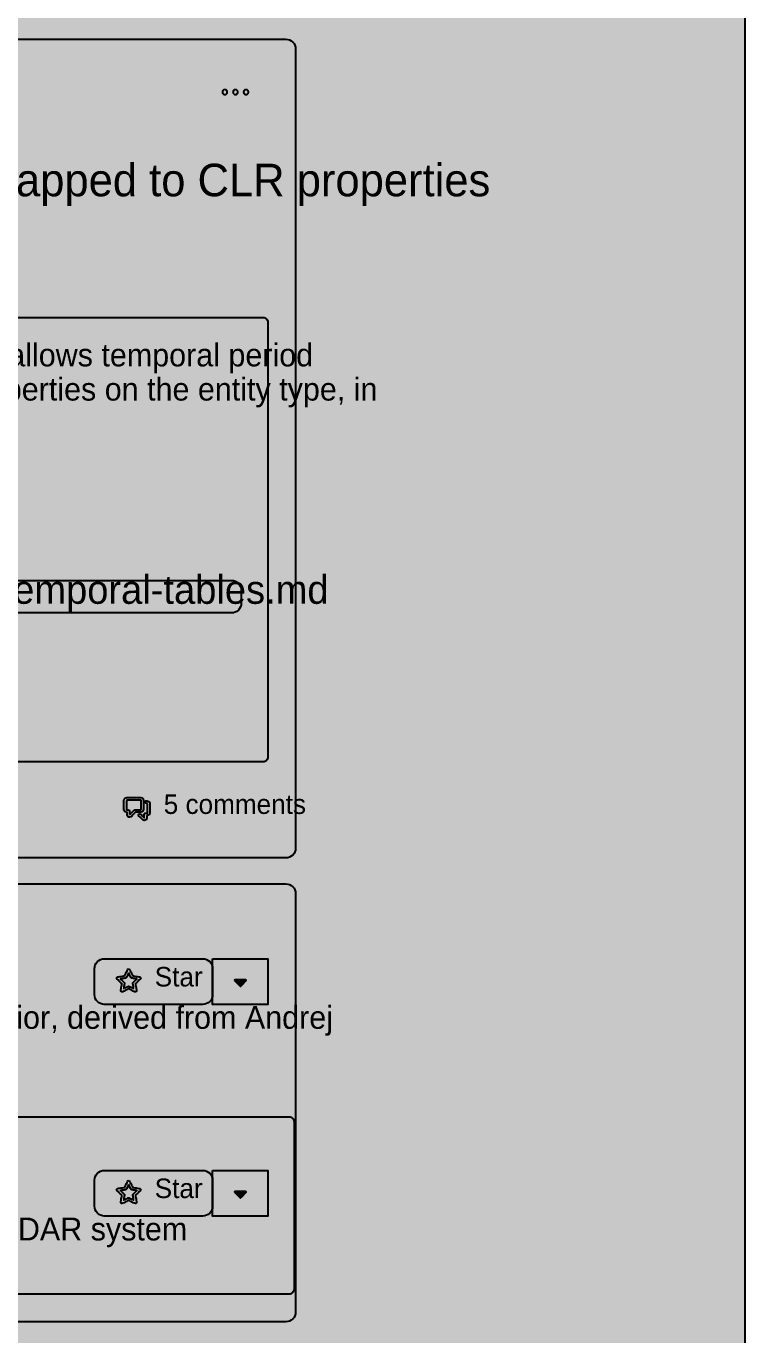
# Model space of a CAD drawing. Extents: x 0 to 2255, y 1 to 8699.
# Drawn here: x 838 to 1280, y 6996 to 7800 of the extents above; entities that cross this region are included whole.
import ezdxf

# ---------------------------------------------------------------- set-up
doc = ezdxf.new("R2010")
doc.units = 0

msp = doc.modelspace()

# ---------------------------------------------------------------- hatches: boundary and pattern name
at = {"true_color": 0x0d1117}
for points in [[(0, 8699), (1280, 8699), (1280, 0.77), (0, 0.77)], [(0, 8635), (1280, 8635), (1280, 0.77), (0, 0.77)], [(350, 7792.07), (998.03, 7792.07), (998.03, 7792.07), (999.2, 7791.95), (1000.33, 7791.61), (1001.37, 7791.06), (1002.28, 7790.31), (1003.02, 7789.4), (1003.58, 7788.36), (1003.92, 7787.24), (1004.03, 7786.07), (1004.03, 7295.13), (1004.03, 7295.13), (1003.92, 7293.96), (1003.58, 7292.84), (1003.02, 7291.8), (1002.28, 7290.89), (1001.37, 7290.14), (1000.33, 7289.59), (999.2, 7289.25), (998.03, 7289.13), (350, 7289.13), (350, 7289.13), (348.83, 7289.25), (347.7, 7289.59), (346.67, 7290.14), (345.76, 7290.89), (345.01, 7291.8), (344.46, 7292.84), (344.12, 7293.96), (344, 7295.13), (344, 7786.07), (344, 7786.07), (344.12, 7787.24), (344.46, 7788.36), (345.01, 7789.4), (345.76, 7790.31), (346.67, 7791.06), (347.7, 7791.61), (348.83, 7791.95), (350, 7792.07)], [(350, 7273.13), (998.03, 7273.13), (998.03, 7273.13), (999.2, 7273.02), (1000.33, 7272.68), (1001.37, 7272.12), (1002.28, 7271.38), (1003.02, 7270.47), (1003.58, 7269.43), (1003.92, 7268.3), (1004.03, 7267.13), (1004.03, 7010.13), (1004.03, 7010.13), (1003.92, 7008.96), (1003.58, 7007.84), (1003.02, 7006.8), (1002.28, 7005.89), (1001.37, 7005.14), (1000.33, 7004.59), (999.2, 7004.25), (998.03, 7004.13), (350, 7004.13), (350, 7004.13), (348.83, 7004.25), (347.7, 7004.59), (346.67, 7005.14), (345.76, 7005.89), (345.01, 7006.8), (344.46, 7007.84), (344.12, 7008.96), (344, 7010.13), (344, 7267.13), (344, 7267.13), (344.12, 7268.3), (344.46, 7269.43), (345.01, 7270.47), (345.76, 7271.38), (346.67, 7272.12), (347.7, 7272.68), (348.83, 7273.02), (350, 7273.13)], [(348, 7130.13), (1000.03, 7130.13), (1000.03, 7130.13), (1000.62, 7130.08), (1001.18, 7129.9), (1001.7, 7129.63), (1002.15, 7129.25), (1002.53, 7128.8), (1002.8, 7128.28), (1002.98, 7127.72), (1003.03, 7127.13), (1003.03, 7024.13), (1003.03, 7024.13), (1002.98, 7023.55), (1002.8, 7022.99), (1002.53, 7022.47), (1002.15, 7022.01), (1001.7, 7021.64), (1001.18, 7021.36), (1000.62, 7021.19), (1000.03, 7021.13), (348, 7021.13), (348, 7021.13), (347.41, 7021.19), (346.85, 7021.36), (346.33, 7021.64), (345.88, 7022.01), (345.51, 7022.47), (345.23, 7022.99), (345.06, 7023.55), (345, 7024.13), (345, 7127.13), (345, 7127.13), (345.06, 7127.72), (345.23, 7128.28), (345.51, 7128.8), (345.88, 7129.25), (346.33, 7129.63), (346.85, 7129.9), (347.41, 7130.08), (348, 7130.13)]]:
    msp.add_hatch(color=256, dxfattribs=at).paths.add_polyline_path(points, flags=0)
at = {"true_color": 0x010409}
msp.add_hatch(color=256, dxfattribs=at).paths.add_polyline_path([(0, 8635), (1280, 8635), (1280, 0.77), (0, 0.77)], flags=0)
at = {"true_color": 0x9198a1}
h = msp.add_hatch(color=256, dxfattribs=at)
h.paths.add_polyline_path([(967.03, 7758.07), (967.18, 7758.07), (967.33, 7758.1), (967.47, 7758.13), (967.61, 7758.18), (967.74, 7758.24), (967.87, 7758.32), (967.98, 7758.41), (968.09, 7758.51), (968.19, 7758.62), (968.28, 7758.73), (968.36, 7758.86), (968.42, 7758.99), (968.47, 7759.13), (968.5, 7759.27), (968.53, 7759.42), (968.53, 7759.57), (968.53, 7759.71), (968.5, 7759.86), (968.47, 7760), (968.42, 7760.14), (968.36, 7760.27), (968.28, 7760.4), (968.19, 7760.52), (968.09, 7760.63), (967.98, 7760.73), (967.87, 7760.81), (967.74, 7760.89), (967.61, 7760.95), (967.47, 7761), (967.33, 7761.04), (967.18, 7761.06), (967.03, 7761.07), (966.89, 7761.06), (966.74, 7761.04), (966.6, 7761), (966.46, 7760.95), (966.33, 7760.89), (966.2, 7760.81), (966.08, 7760.73), (965.97, 7760.63), (965.87, 7760.52), (965.79, 7760.4), (965.71, 7760.27), (965.65, 7760.14), (965.6, 7760), (965.56, 7759.86), (965.54, 7759.71), (965.53, 7759.57), (965.54, 7759.42), (965.56, 7759.27), (965.6, 7759.13), (965.65, 7758.99), (965.71, 7758.86), (965.79, 7758.73), (965.87, 7758.62), (965.97, 7758.51), (966.08, 7758.41), (966.2, 7758.32), (966.33, 7758.24), (966.46, 7758.18), (966.6, 7758.13), (966.74, 7758.1), (966.89, 7758.07), (967.03, 7758.07)], flags=0)
h.paths.add_polyline_path([(960.53, 7758.07), (960.68, 7758.07), (960.83, 7758.1), (960.97, 7758.13), (961.11, 7758.18), (961.24, 7758.24), (961.37, 7758.32), (961.48, 7758.41), (961.59, 7758.51), (961.69, 7758.62), (961.78, 7758.73), (961.86, 7758.86), (961.92, 7758.99), (961.97, 7759.13), (962, 7759.27), (962.03, 7759.42), (962.03, 7759.57), (962.03, 7759.71), (962, 7759.86), (961.97, 7760), (961.92, 7760.14), (961.86, 7760.27), (961.78, 7760.4), (961.69, 7760.52), (961.59, 7760.63), (961.48, 7760.73), (961.37, 7760.81), (961.24, 7760.89), (961.11, 7760.95), (960.97, 7761), (960.83, 7761.04), (960.68, 7761.06), (960.53, 7761.07), (960.39, 7761.06), (960.24, 7761.04), (960.1, 7761), (959.96, 7760.95), (959.83, 7760.89), (959.7, 7760.81), (959.58, 7760.73), (959.47, 7760.63), (959.37, 7760.52), (959.29, 7760.4), (959.21, 7760.27), (959.15, 7760.14), (959.1, 7760), (959.06, 7759.86), (959.04, 7759.71), (959.03, 7759.57), (959.04, 7759.42), (959.06, 7759.27), (959.1, 7759.13), (959.15, 7758.99), (959.21, 7758.86), (959.29, 7758.73), (959.37, 7758.62), (959.47, 7758.51), (959.58, 7758.41), (959.7, 7758.32), (959.83, 7758.24), (959.96, 7758.18), (960.1, 7758.13), (960.24, 7758.1), (960.39, 7758.07), (960.53, 7758.07)], flags=0)
h.paths.add_polyline_path([(973.53, 7758.07), (973.68, 7758.07), (973.83, 7758.1), (973.97, 7758.13), (974.11, 7758.18), (974.24, 7758.24), (974.37, 7758.32), (974.48, 7758.41), (974.59, 7758.51), (974.69, 7758.62), (974.78, 7758.73), (974.86, 7758.86), (974.92, 7758.99), (974.97, 7759.13), (975, 7759.27), (975.03, 7759.42), (975.03, 7759.57), (975.03, 7759.71), (975, 7759.86), (974.97, 7760), (974.92, 7760.14), (974.86, 7760.27), (974.78, 7760.4), (974.69, 7760.52), (974.59, 7760.63), (974.48, 7760.73), (974.37, 7760.81), (974.24, 7760.89), (974.11, 7760.95), (973.97, 7761), (973.83, 7761.04), (973.68, 7761.06), (973.53, 7761.07), (973.39, 7761.06), (973.24, 7761.04), (973.1, 7761), (972.96, 7760.95), (972.83, 7760.89), (972.7, 7760.81), (972.58, 7760.73), (972.47, 7760.63), (972.37, 7760.52), (972.29, 7760.4), (972.21, 7760.27), (972.15, 7760.14), (972.1, 7760), (972.06, 7759.86), (972.04, 7759.71), (972.03, 7759.57), (972.04, 7759.42), (972.06, 7759.27), (972.1, 7759.13), (972.15, 7758.99), (972.21, 7758.86), (972.29, 7758.73), (972.37, 7758.62), (972.47, 7758.51), (972.58, 7758.41), (972.7, 7758.32), (972.83, 7758.24), (972.96, 7758.18), (973.1, 7758.13), (973.24, 7758.1), (973.39, 7758.07), (973.53, 7758.07)], flags=0)
at = {"true_color": 0x151b23}
msp.add_hatch(color=256, dxfattribs=at).paths.add_polyline_path([(364, 7621.07), (984.03, 7621.07), (984.03, 7621.07), (984.62, 7621.01), (985.18, 7620.84), (985.7, 7620.56), (986.15, 7620.19), (986.53, 7619.73), (986.8, 7619.21), (986.98, 7618.65), (987.03, 7618.07), (987.03, 7351.13), (987.03, 7351.13), (986.98, 7350.55), (986.8, 7349.99), (986.53, 7349.47), (986.15, 7349.01), (985.7, 7348.64), (985.18, 7348.36), (984.62, 7348.19), (984.03, 7348.13), (364, 7348.13), (364, 7348.13), (363.41, 7348.19), (362.85, 7348.36), (362.33, 7348.64), (361.88, 7349.01), (361.51, 7349.47), (361.23, 7349.99), (361.06, 7350.55), (361, 7351.13), (361, 7618.07), (361, 7618.07), (361.06, 7618.65), (361.23, 7619.21), (361.51, 7619.73), (361.88, 7620.19), (362.33, 7620.56), (362.85, 7620.84), (363.41, 7621.01), (364, 7621.07)], flags=0)
at = {"true_color": 0x656c76}
msp.add_hatch(color=256, dxfattribs=at).paths.add_polyline_path([(383, 7459.58), (964.62, 7459.58), (964.62, 7459.58), (965.79, 7459.47), (966.91, 7459.13), (967.95, 7458.57), (968.86, 7457.83), (969.61, 7456.92), (970.16, 7455.88), (970.5, 7454.75), (970.62, 7453.58), (970.62, 7445.58), (970.62, 7445.58), (970.5, 7444.41), (970.16, 7443.29), (969.61, 7442.25), (968.86, 7441.34), (967.95, 7440.59), (966.91, 7440.04), (965.79, 7439.7), (964.62, 7439.58), (383, 7439.58), (383, 7439.58), (381.83, 7439.7), (380.7, 7440.04), (379.67, 7440.59), (378.76, 7441.34), (378.01, 7442.25), (377.46, 7443.29), (377.12, 7444.41), (377, 7445.58), (377, 7453.58), (377, 7453.58), (377.12, 7454.75), (377.46, 7455.88), (378.01, 7456.92), (378.76, 7457.83), (379.67, 7458.57), (380.7, 7459.13), (381.83, 7459.47), (383, 7459.58)], flags=0)
at = {"true_color": 0x9198a1}
h = msp.add_hatch(color=256, dxfattribs=at)
h.paths.add_polyline_path([(900.27, 7326.13), (900.93, 7326.13), (901.6, 7326.13), (902.26, 7326.13), (902.93, 7326.13), (903.59, 7326.13), (904.26, 7326.13), (904.92, 7326.13), (905.59, 7326.13), (906.25, 7326.13), (906.91, 7326.13), (907.58, 7326.13), (908.24, 7326.13), (908.91, 7326.13), (909.55, 7325.95), (910.07, 7325.55), (910.41, 7324.98), (910.52, 7324.33), (910.52, 7323.67), (910.52, 7323), (910.52, 7322.34), (910.52, 7321.67), (910.52, 7321.01), (910.52, 7320.34), (910.52, 7319.68), (910.52, 7319.01), (910.44, 7318.36), (910.12, 7317.77), (909.61, 7317.35), (908.98, 7317.15), (908.32, 7317.13), (907.66, 7317.13), (906.99, 7317.13), (906.33, 7317.13), (905.66, 7317.13), (905.17, 7316.72), (904.7, 7316.25), (904.23, 7315.78), (903.76, 7315.31), (903.29, 7314.84), (902.8, 7314.39), (902.19, 7314.15), (901.53, 7314.21), (900.96, 7314.54), (900.6, 7315.1), (900.52, 7315.75), (900.52, 7316.41), (900.52, 7317.08), (899.91, 7317.17), (899.3, 7317.43), (898.83, 7317.89), (898.56, 7318.49), (898.52, 7319.15), (898.52, 7319.82), (898.52, 7320.48), (898.52, 7321.15), (898.52, 7321.81), (898.52, 7322.48), (898.52, 7323.14), (898.52, 7323.81), (898.52, 7324.47), (898.68, 7325.11), (899.06, 7325.65), (899.62, 7326.01), (900.27, 7326.13)], flags=0)
h.paths.add_polyline_path([(900.02, 7324.38), (900.02, 7323.86), (900.02, 7323.34), (900.02, 7322.82), (900.02, 7322.3), (900.02, 7321.78), (900.02, 7321.25), (900.02, 7320.73), (900.02, 7320.21), (900.02, 7319.69), (900.02, 7319.17), (900.12, 7318.68), (900.63, 7318.63), (901.15, 7318.63), (901.65, 7318.53), (901.98, 7318.13), (902.02, 7317.61), (902.02, 7317.09), (902.02, 7316.57), (902.02, 7316.05), (902.14, 7315.81), (902.5, 7316.18), (902.87, 7316.55), (903.24, 7316.92), (903.61, 7317.29), (903.98, 7317.66), (904.35, 7318.03), (904.72, 7318.39), (905.17, 7318.63), (905.69, 7318.63), (906.21, 7318.63), (906.74, 7318.63), (907.26, 7318.63), (907.78, 7318.63), (908.3, 7318.63), (908.82, 7318.64), (909.02, 7319.07), (909.02, 7319.59), (909.02, 7320.11), (909.02, 7320.63), (909.02, 7321.15), (909.02, 7321.67), (909.02, 7322.2), (909.02, 7322.72), (909.02, 7323.24), (909.02, 7323.76), (909.02, 7324.28), (908.74, 7324.63), (908.22, 7324.63), (907.7, 7324.63), (907.17, 7324.63), (906.65, 7324.63), (906.13, 7324.63), (905.61, 7324.63), (905.09, 7324.63), (904.57, 7324.63), (904.05, 7324.63), (903.52, 7324.63), (903, 7324.63), (902.48, 7324.63), (901.96, 7324.63), (901.44, 7324.63), (900.92, 7324.63), (900.4, 7324.63), (900.02, 7324.38)], flags=0)
h.paths.add_polyline_path([(913.02, 7322.38), (912.55, 7322.63), (911.95, 7322.7), (911.56, 7323.15), (911.61, 7323.74), (912.07, 7324.11), (912.68, 7324.13), (913.28, 7324.06), (913.82, 7323.78), (914.23, 7323.34), (914.47, 7322.78), (914.52, 7322.17), (914.52, 7321.56), (914.52, 7320.95), (914.52, 7320.35), (914.52, 7319.74), (914.52, 7319.13), (914.52, 7318.52), (914.52, 7317.91), (914.52, 7317.3), (914.51, 7316.69), (914.33, 7316.11), (913.97, 7315.62), (913.47, 7315.28), (912.88, 7315.14), (912.52, 7314.89), (912.52, 7314.28), (912.52, 7313.67), (912.42, 7313.07), (912.09, 7312.56), (911.58, 7312.23), (910.98, 7312.14), (910.4, 7312.29), (909.92, 7312.67), (909.49, 7313.1), (909.06, 7313.53), (908.63, 7313.96), (908.2, 7314.39), (907.77, 7314.82), (907.5, 7315.35), (907.7, 7315.91), (908.24, 7316.15), (908.79, 7315.92), (909.22, 7315.49), (909.65, 7315.06), (910.08, 7314.63), (910.51, 7314.2), (910.94, 7313.77), (911.02, 7314.2), (911.02, 7314.81), (911.02, 7315.42), (911.03, 7316.03), (911.36, 7316.52), (911.95, 7316.63), (912.56, 7316.63), (913.02, 7316.9), (913.02, 7317.51), (913.02, 7318.12), (913.02, 7318.72), (913.02, 7319.33), (913.02, 7319.94), (913.02, 7320.55), (913.02, 7321.16), (913.02, 7321.77), (913.02, 7322.38)], flags=0)
at = {"true_color": 0x212830}
for points in [[(886.43, 7227.13), (947.03, 7227.13), (947.03, 7227.13), (948.2, 7227.02), (949.33, 7226.68), (950.37, 7226.12), (951.28, 7225.38), (952.02, 7224.47), (952.58, 7223.43), (952.92, 7222.3), (953.03, 7221.13), (953.03, 7205.13), (953.03, 7205.13), (952.92, 7203.96), (952.58, 7202.84), (952.02, 7201.8), (951.28, 7200.89), (950.37, 7200.14), (949.33, 7199.59), (948.2, 7199.25), (947.03, 7199.13), (886.43, 7199.13), (886.43, 7199.13), (885.26, 7199.25), (884.14, 7199.59), (883.1, 7200.14), (882.19, 7200.89), (881.44, 7201.8), (880.89, 7202.84), (880.55, 7203.96), (880.43, 7205.13), (880.43, 7221.13), (880.43, 7221.13), (880.55, 7222.3), (880.89, 7223.43), (881.44, 7224.47), (882.19, 7225.38), (883.1, 7226.12), (884.14, 7226.68), (885.26, 7227.02), (886.43, 7227.13)], [(953.03, 7227.13), (987.03, 7227.13), (987.03, 7199.13), (953.03, 7199.13)], [(886.43, 7097.13), (947.03, 7097.13), (947.03, 7097.13), (948.2, 7097.02), (949.33, 7096.68), (950.37, 7096.12), (951.28, 7095.38), (952.02, 7094.47), (952.58, 7093.43), (952.92, 7092.3), (953.03, 7091.13), (953.03, 7075.13), (953.03, 7075.13), (952.92, 7073.96), (952.58, 7072.84), (952.02, 7071.8), (951.28, 7070.89), (950.37, 7070.14), (949.33, 7069.59), (948.2, 7069.25), (947.03, 7069.13), (886.43, 7069.13), (886.43, 7069.13), (885.26, 7069.25), (884.14, 7069.59), (883.1, 7070.14), (882.19, 7070.89), (881.44, 7071.8), (880.89, 7072.84), (880.55, 7073.96), (880.43, 7075.13), (880.43, 7091.13), (880.43, 7091.13), (880.55, 7092.3), (880.89, 7093.43), (881.44, 7094.47), (882.19, 7095.38), (883.1, 7096.12), (884.14, 7096.68), (885.26, 7097.02), (886.43, 7097.13)], [(953.03, 7097.13), (987.03, 7097.13), (987.03, 7069.13), (953.03, 7069.13)]]:
    msp.add_hatch(color=256, dxfattribs=at).paths.add_polyline_path(points, flags=0)
at = {"true_color": 0x9198a1}
h = msp.add_hatch(color=256, dxfattribs=at)
h.paths.add_polyline_path([(901.43, 7220.88), (902.09, 7220.5), (902.44, 7219.79), (902.79, 7219.07), (903.14, 7218.36), (903.5, 7217.65), (903.85, 7216.94), (904.46, 7216.58), (905.25, 7216.47), (906.03, 7216.35), (906.82, 7216.24), (907.61, 7216.12), (908.39, 7215.98), (908.84, 7215.37), (908.53, 7214.68), (907.96, 7214.12), (907.39, 7213.57), (906.82, 7213.01), (906.25, 7212.45), (905.68, 7211.9), (905.68, 7211.16), (905.81, 7210.38), (905.94, 7209.59), (906.08, 7208.81), (906.21, 7208.03), (906.26, 7207.24), (905.7, 7206.74), (904.95, 7206.94), (904.25, 7207.31), (903.54, 7207.68), (902.84, 7208.05), (902.13, 7208.42), (901.43, 7208.79), (900.73, 7208.42), (900.02, 7208.05), (899.32, 7207.68), (898.62, 7207.31), (897.91, 7206.94), (897.16, 7206.74), (896.6, 7207.25), (896.65, 7208.03), (896.79, 7208.82), (896.92, 7209.6), (897.06, 7210.38), (897.19, 7211.17), (897.18, 7211.9), (896.61, 7212.46), (896.04, 7213.01), (895.47, 7213.57), (894.91, 7214.12), (894.34, 7214.68), (894.03, 7215.37), (894.48, 7215.99), (895.26, 7216.13), (896.05, 7216.24), (896.83, 7216.35), (897.62, 7216.47), (898.41, 7216.58), (899.02, 7216.94), (899.37, 7217.65), (899.72, 7218.36), (900.07, 7219.07), (900.43, 7219.79), (900.78, 7220.5), (901.43, 7220.88)], flags=0)
h.paths.add_polyline_path([(901.43, 7218.44), (901.19, 7217.95), (900.95, 7217.46), (900.71, 7216.97), (900.47, 7216.48), (900.23, 7215.99), (899.97, 7215.51), (899.52, 7215.23), (898.98, 7215.15), (898.44, 7215.07), (897.9, 7214.99), (897.36, 7214.91), (896.82, 7214.84), (896.47, 7214.7), (896.86, 7214.32), (897.25, 7213.93), (897.64, 7213.55), (898.03, 7213.17), (898.42, 7212.79), (898.78, 7212.38), (898.83, 7211.85), (898.74, 7211.31), (898.65, 7210.78), (898.55, 7210.24), (898.46, 7209.7), (898.37, 7209.16), (898.51, 7208.94), (898.99, 7209.2), (899.48, 7209.45), (899.96, 7209.71), (900.44, 7209.96), (900.92, 7210.21), (901.43, 7210.38), (901.94, 7210.21), (902.43, 7209.96), (902.91, 7209.7), (903.39, 7209.45), (903.88, 7209.2), (904.36, 7208.94), (904.5, 7209.16), (904.4, 7209.7), (904.31, 7210.24), (904.22, 7210.78), (904.13, 7211.32), (904.03, 7211.85), (904.09, 7212.39), (904.45, 7212.79), (904.84, 7213.17), (905.23, 7213.55), (905.62, 7213.94), (906.01, 7214.32), (906.4, 7214.7), (906.05, 7214.84), (905.51, 7214.91), (904.97, 7214.99), (904.43, 7215.07), (903.89, 7215.15), (903.35, 7215.23), (902.89, 7215.51), (902.64, 7215.99), (902.4, 7216.48), (902.16, 7216.97), (901.92, 7217.46), (901.67, 7217.95), (901.43, 7218.44)], flags=0)
for points in [[(966.46, 7213.71), (966.66, 7213.51), (966.86, 7213.31), (967.06, 7213.11), (967.25, 7212.91), (967.45, 7212.71), (967.65, 7212.52), (967.85, 7212.32), (968.05, 7212.12), (968.25, 7211.92), (968.45, 7211.72), (968.64, 7211.52), (968.84, 7211.32), (969.04, 7211.13), (969.24, 7210.93), (969.44, 7210.73), (969.64, 7210.53), (969.84, 7210.33), (970.09, 7210.24), (970.31, 7210.41), (970.51, 7210.61), (970.71, 7210.81), (970.9, 7211), (971.1, 7211.2), (971.3, 7211.4), (971.5, 7211.6), (971.7, 7211.8), (971.9, 7212), (972.1, 7212.2), (972.29, 7212.39), (972.49, 7212.59), (972.69, 7212.79), (972.89, 7212.99), (973.09, 7213.19), (973.29, 7213.39), (973.49, 7213.59), (973.66, 7213.8), (973.61, 7214.06), (973.35, 7214.13), (973.07, 7214.13), (972.79, 7214.13), (972.51, 7214.13), (972.22, 7214.13), (971.94, 7214.13), (971.66, 7214.13), (971.38, 7214.13), (971.1, 7214.13), (970.82, 7214.13), (970.54, 7214.13), (970.26, 7214.13), (969.98, 7214.13), (969.7, 7214.13), (969.42, 7214.13), (969.14, 7214.13), (968.86, 7214.13), (968.57, 7214.13), (968.29, 7214.13), (968.01, 7214.13), (967.73, 7214.13), (967.45, 7214.13), (967.17, 7214.13), (966.89, 7214.13), (966.61, 7214.13), (966.4, 7213.97), (966.46, 7213.71)], [(966.46, 7083.71), (966.66, 7083.51), (966.86, 7083.31), (967.06, 7083.11), (967.25, 7082.91), (967.45, 7082.71), (967.65, 7082.52), (967.85, 7082.32), (968.05, 7082.12), (968.25, 7081.92), (968.45, 7081.72), (968.64, 7081.52), (968.84, 7081.32), (969.04, 7081.13), (969.24, 7080.93), (969.44, 7080.73), (969.64, 7080.53), (969.84, 7080.33), (970.09, 7080.24), (970.31, 7080.41), (970.51, 7080.61), (970.71, 7080.81), (970.9, 7081), (971.1, 7081.2), (971.3, 7081.4), (971.5, 7081.6), (971.7, 7081.8), (971.9, 7082), (972.1, 7082.2), (972.29, 7082.39), (972.49, 7082.59), (972.69, 7082.79), (972.89, 7082.99), (973.09, 7083.19), (973.29, 7083.39), (973.49, 7083.59), (973.66, 7083.8), (973.61, 7084.06), (973.35, 7084.13), (973.07, 7084.13), (972.79, 7084.13), (972.51, 7084.13), (972.22, 7084.13), (971.94, 7084.13), (971.66, 7084.13), (971.38, 7084.13), (971.1, 7084.13), (970.82, 7084.13), (970.54, 7084.13), (970.26, 7084.13), (969.98, 7084.13), (969.7, 7084.13), (969.42, 7084.13), (969.14, 7084.13), (968.86, 7084.13), (968.57, 7084.13), (968.29, 7084.13), (968.01, 7084.13), (967.73, 7084.13), (967.45, 7084.13), (967.17, 7084.13), (966.89, 7084.13), (966.61, 7084.13), (966.4, 7083.97), (966.46, 7083.71)]]:
    msp.add_hatch(color=256, dxfattribs=at).paths.add_polyline_path(points, flags=0)
h = msp.add_hatch(color=256, dxfattribs=at)
h.paths.add_polyline_path([(901.43, 7090.88), (902.09, 7090.5), (902.44, 7089.79), (902.79, 7089.07), (903.14, 7088.36), (903.5, 7087.65), (903.85, 7086.94), (904.46, 7086.58), (905.25, 7086.47), (906.03, 7086.35), (906.82, 7086.24), (907.61, 7086.12), (908.39, 7085.98), (908.84, 7085.37), (908.53, 7084.68), (907.96, 7084.12), (907.39, 7083.57), (906.82, 7083.01), (906.25, 7082.45), (905.68, 7081.9), (905.68, 7081.16), (905.81, 7080.38), (905.94, 7079.59), (906.08, 7078.81), (906.21, 7078.03), (906.26, 7077.24), (905.7, 7076.74), (904.95, 7076.94), (904.25, 7077.31), (903.54, 7077.68), (902.84, 7078.05), (902.13, 7078.42), (901.43, 7078.79), (900.73, 7078.42), (900.02, 7078.05), (899.32, 7077.68), (898.62, 7077.31), (897.91, 7076.94), (897.16, 7076.74), (896.6, 7077.25), (896.65, 7078.03), (896.79, 7078.82), (896.92, 7079.6), (897.06, 7080.38), (897.19, 7081.17), (897.18, 7081.9), (896.61, 7082.46), (896.04, 7083.01), (895.47, 7083.57), (894.91, 7084.12), (894.34, 7084.68), (894.03, 7085.37), (894.48, 7085.99), (895.26, 7086.13), (896.05, 7086.24), (896.83, 7086.35), (897.62, 7086.47), (898.41, 7086.58), (899.02, 7086.94), (899.37, 7087.65), (899.72, 7088.36), (900.07, 7089.07), (900.43, 7089.79), (900.78, 7090.5), (901.43, 7090.88)], flags=0)
h.paths.add_polyline_path([(901.43, 7088.44), (901.19, 7087.95), (900.95, 7087.46), (900.71, 7086.97), (900.47, 7086.48), (900.23, 7085.99), (899.97, 7085.51), (899.52, 7085.23), (898.98, 7085.15), (898.44, 7085.07), (897.9, 7084.99), (897.36, 7084.91), (896.82, 7084.84), (896.47, 7084.7), (896.86, 7084.32), (897.25, 7083.93), (897.64, 7083.55), (898.03, 7083.17), (898.42, 7082.79), (898.78, 7082.38), (898.83, 7081.85), (898.74, 7081.31), (898.65, 7080.78), (898.55, 7080.24), (898.46, 7079.7), (898.37, 7079.16), (898.51, 7078.94), (898.99, 7079.2), (899.48, 7079.45), (899.96, 7079.71), (900.44, 7079.96), (900.92, 7080.21), (901.43, 7080.38), (901.94, 7080.21), (902.43, 7079.96), (902.91, 7079.7), (903.39, 7079.45), (903.88, 7079.2), (904.36, 7078.94), (904.5, 7079.16), (904.4, 7079.7), (904.31, 7080.24), (904.22, 7080.78), (904.13, 7081.32), (904.03, 7081.85), (904.09, 7082.39), (904.45, 7082.79), (904.84, 7083.17), (905.23, 7083.55), (905.62, 7083.94), (906.01, 7084.32), (906.4, 7084.7), (906.05, 7084.84), (905.51, 7084.91), (904.97, 7084.99), (904.43, 7085.07), (903.89, 7085.15), (903.35, 7085.23), (902.89, 7085.51), (902.64, 7085.99), (902.4, 7086.48), (902.16, 7086.97), (901.92, 7087.46), (901.67, 7087.95), (901.43, 7088.44)], flags=0)

# ---------------------------------------------------------------- linework, layer by layer
at = {"true_color": 0x0d1117}
for points in [[(0, 8699), (1280, 8699), (1280, 0.77), (0, 0.77)], [(0, 8635), (1280, 8635), (1280, 0.77), (0, 0.77)]]:
    msp.add_lwpolyline(points, close=True, dxfattribs=at)
at = {"true_color": 0x010409}
msp.add_lwpolyline([(0, 8635), (1280, 8635), (1280, 0.77), (0, 0.77)], close=True, dxfattribs=at)
at = {"true_color": 0x3d444d}
for points in [[(350, 7792.07), (998.03, 7792.07), (998.03, 7792.07), (999.2, 7791.95), (1000.33, 7791.61), (1001.37, 7791.06), (1002.28, 7790.31), (1003.02, 7789.4), (1003.58, 7788.36), (1003.92, 7787.24), (1004.03, 7786.07), (1004.03, 7295.13), (1004.03, 7295.13), (1003.92, 7293.96), (1003.58, 7292.84), (1003.02, 7291.8), (1002.28, 7290.89), (1001.37, 7290.14), (1000.33, 7289.59), (999.2, 7289.25), (998.03, 7289.13), (350, 7289.13)], [(350, 7273.13), (998.03, 7273.13), (998.03, 7273.13), (999.2, 7273.02), (1000.33, 7272.68), (1001.37, 7272.12), (1002.28, 7271.38), (1003.02, 7270.47), (1003.58, 7269.43), (1003.92, 7268.3), (1004.03, 7267.13), (1004.03, 7010.13), (1004.03, 7010.13), (1003.92, 7008.96), (1003.58, 7007.84), (1003.02, 7006.8), (1002.28, 7005.89), (1001.37, 7005.14), (1000.33, 7004.59), (999.2, 7004.25), (998.03, 7004.13), (350, 7004.13)]]:
    msp.add_lwpolyline(points, dxfattribs=at)
at = {"true_color": 0x9198a1}
for points in [[(960.53, 7758.07), (960.68, 7758.07), (960.83, 7758.1), (960.97, 7758.13), (961.11, 7758.18), (961.24, 7758.24), (961.37, 7758.32), (961.48, 7758.41), (961.59, 7758.51), (961.69, 7758.62), (961.78, 7758.73), (961.86, 7758.86), (961.92, 7758.99), (961.97, 7759.13), (962, 7759.27), (962.03, 7759.42), (962.03, 7759.57), (962.03, 7759.71), (962, 7759.86), (961.97, 7760), (961.92, 7760.14), (961.86, 7760.27), (961.78, 7760.4), (961.69, 7760.52), (961.59, 7760.63), (961.48, 7760.73), (961.37, 7760.81), (961.24, 7760.89), (961.11, 7760.95), (960.97, 7761), (960.83, 7761.04), (960.68, 7761.06), (960.53, 7761.07), (960.39, 7761.06), (960.24, 7761.04), (960.1, 7761), (959.96, 7760.95), (959.83, 7760.89), (959.7, 7760.81), (959.58, 7760.73), (959.47, 7760.63), (959.37, 7760.52), (959.29, 7760.4), (959.21, 7760.27), (959.15, 7760.14), (959.1, 7760), (959.06, 7759.86), (959.04, 7759.71), (959.03, 7759.57), (959.04, 7759.42), (959.06, 7759.27), (959.1, 7759.13), (959.15, 7758.99), (959.21, 7758.86), (959.29, 7758.73), (959.37, 7758.62), (959.47, 7758.51), (959.58, 7758.41), (959.7, 7758.32), (959.83, 7758.24), (959.96, 7758.18), (960.1, 7758.13), (960.24, 7758.1), (960.39, 7758.07), (960.53, 7758.07)], [(967.03, 7758.07), (967.18, 7758.07), (967.33, 7758.1), (967.47, 7758.13), (967.61, 7758.18), (967.74, 7758.24), (967.87, 7758.32), (967.98, 7758.41), (968.09, 7758.51), (968.19, 7758.62), (968.28, 7758.73), (968.36, 7758.86), (968.42, 7758.99), (968.47, 7759.13), (968.5, 7759.27), (968.53, 7759.42), (968.53, 7759.57), (968.53, 7759.71), (968.5, 7759.86), (968.47, 7760), (968.42, 7760.14), (968.36, 7760.27), (968.28, 7760.4), (968.19, 7760.52), (968.09, 7760.63), (967.98, 7760.73), (967.87, 7760.81), (967.74, 7760.89), (967.61, 7760.95), (967.47, 7761), (967.33, 7761.04), (967.18, 7761.06), (967.03, 7761.07), (966.89, 7761.06), (966.74, 7761.04), (966.6, 7761), (966.46, 7760.95), (966.33, 7760.89), (966.2, 7760.81), (966.08, 7760.73), (965.97, 7760.63), (965.87, 7760.52), (965.79, 7760.4), (965.71, 7760.27), (965.65, 7760.14), (965.6, 7760), (965.56, 7759.86), (965.54, 7759.71), (965.53, 7759.57), (965.54, 7759.42), (965.56, 7759.27), (965.6, 7759.13), (965.65, 7758.99), (965.71, 7758.86), (965.79, 7758.73), (965.87, 7758.62), (965.97, 7758.51), (966.08, 7758.41), (966.2, 7758.32), (966.33, 7758.24), (966.46, 7758.18), (966.6, 7758.13), (966.74, 7758.1), (966.89, 7758.07), (967.03, 7758.07)], [(973.53, 7758.07), (973.68, 7758.07), (973.83, 7758.1), (973.97, 7758.13), (974.11, 7758.18), (974.24, 7758.24), (974.37, 7758.32), (974.48, 7758.41), (974.59, 7758.51), (974.69, 7758.62), (974.78, 7758.73), (974.86, 7758.86), (974.92, 7758.99), (974.97, 7759.13), (975, 7759.27), (975.03, 7759.42), (975.03, 7759.57), (975.03, 7759.71), (975, 7759.86), (974.97, 7760), (974.92, 7760.14), (974.86, 7760.27), (974.78, 7760.4), (974.69, 7760.52), (974.59, 7760.63), (974.48, 7760.73), (974.37, 7760.81), (974.24, 7760.89), (974.11, 7760.95), (973.97, 7761), (973.83, 7761.04), (973.68, 7761.06), (973.53, 7761.07), (973.39, 7761.06), (973.24, 7761.04), (973.1, 7761), (972.96, 7760.95), (972.83, 7760.89), (972.7, 7760.81), (972.58, 7760.73), (972.47, 7760.63), (972.37, 7760.52), (972.29, 7760.4), (972.21, 7760.27), (972.15, 7760.14), (972.1, 7760), (972.06, 7759.86), (972.04, 7759.71), (972.03, 7759.57), (972.04, 7759.42), (972.06, 7759.27), (972.1, 7759.13), (972.15, 7758.99), (972.21, 7758.86), (972.29, 7758.73), (972.37, 7758.62), (972.47, 7758.51), (972.58, 7758.41), (972.7, 7758.32), (972.83, 7758.24), (972.96, 7758.18), (973.1, 7758.13), (973.24, 7758.1), (973.39, 7758.07), (973.53, 7758.07)], [(900.27, 7326.13), (900.93, 7326.13), (901.6, 7326.13), (902.26, 7326.13), (902.93, 7326.13), (903.59, 7326.13), (904.26, 7326.13), (904.92, 7326.13), (905.59, 7326.13), (906.25, 7326.13), (906.91, 7326.13), (907.58, 7326.13), (908.24, 7326.13), (908.91, 7326.13), (909.55, 7325.95), (910.07, 7325.55), (910.41, 7324.98), (910.52, 7324.33), (910.52, 7323.67), (910.52, 7323), (910.52, 7322.34), (910.52, 7321.67), (910.52, 7321.01), (910.52, 7320.34), (910.52, 7319.68), (910.52, 7319.01), (910.44, 7318.36), (910.12, 7317.77), (909.61, 7317.35), (908.98, 7317.15), (908.32, 7317.13), (907.66, 7317.13), (906.99, 7317.13), (906.33, 7317.13), (905.66, 7317.13), (905.17, 7316.72), (904.7, 7316.25), (904.23, 7315.78), (903.76, 7315.31), (903.29, 7314.84), (902.8, 7314.39), (902.19, 7314.15), (901.53, 7314.21), (900.96, 7314.54), (900.6, 7315.1), (900.52, 7315.75), (900.52, 7316.41), (900.52, 7317.08), (899.91, 7317.17), (899.3, 7317.43), (898.83, 7317.89), (898.56, 7318.49), (898.52, 7319.15), (898.52, 7319.82), (898.52, 7320.48), (898.52, 7321.15), (898.52, 7321.81), (898.52, 7322.48), (898.52, 7323.14), (898.52, 7323.81), (898.52, 7324.47), (898.68, 7325.11), (899.06, 7325.65), (899.62, 7326.01), (900.27, 7326.13)], [(900.02, 7324.38), (900.02, 7323.86), (900.02, 7323.34), (900.02, 7322.82), (900.02, 7322.3), (900.02, 7321.78), (900.02, 7321.25), (900.02, 7320.73), (900.02, 7320.21), (900.02, 7319.69), (900.02, 7319.17), (900.12, 7318.68), (900.63, 7318.63), (901.15, 7318.63), (901.65, 7318.53), (901.98, 7318.13), (902.02, 7317.61), (902.02, 7317.09), (902.02, 7316.57), (902.02, 7316.05), (902.14, 7315.81), (902.5, 7316.18), (902.87, 7316.55), (903.24, 7316.92), (903.61, 7317.29), (903.98, 7317.66), (904.35, 7318.03), (904.72, 7318.39), (905.17, 7318.63), (905.69, 7318.63), (906.21, 7318.63), (906.74, 7318.63), (907.26, 7318.63), (907.78, 7318.63), (908.3, 7318.63), (908.82, 7318.64), (909.02, 7319.07), (909.02, 7319.59), (909.02, 7320.11), (909.02, 7320.63), (909.02, 7321.15), (909.02, 7321.67), (909.02, 7322.2), (909.02, 7322.72), (909.02, 7323.24), (909.02, 7323.76), (909.02, 7324.28), (908.74, 7324.63), (908.22, 7324.63), (907.7, 7324.63), (907.17, 7324.63), (906.65, 7324.63), (906.13, 7324.63), (905.61, 7324.63), (905.09, 7324.63), (904.57, 7324.63), (904.05, 7324.63), (903.52, 7324.63), (903, 7324.63), (902.48, 7324.63), (901.96, 7324.63), (901.44, 7324.63), (900.92, 7324.63), (900.4, 7324.63), (900.02, 7324.38)], [(913.02, 7322.38), (912.55, 7322.63), (911.95, 7322.7), (911.56, 7323.15), (911.61, 7323.74), (912.07, 7324.11), (912.68, 7324.13), (913.28, 7324.06), (913.82, 7323.78), (914.23, 7323.34), (914.47, 7322.78), (914.52, 7322.17), (914.52, 7321.56), (914.52, 7320.95), (914.52, 7320.35), (914.52, 7319.74), (914.52, 7319.13), (914.52, 7318.52), (914.52, 7317.91), (914.52, 7317.3), (914.51, 7316.69), (914.33, 7316.11), (913.97, 7315.62), (913.47, 7315.28), (912.88, 7315.14), (912.52, 7314.89), (912.52, 7314.28), (912.52, 7313.67), (912.42, 7313.07), (912.09, 7312.56), (911.58, 7312.23), (910.98, 7312.14), (910.4, 7312.29), (909.92, 7312.67), (909.49, 7313.1), (909.06, 7313.53), (908.63, 7313.96), (908.2, 7314.39), (907.77, 7314.82), (907.5, 7315.35), (907.7, 7315.91), (908.24, 7316.15), (908.79, 7315.92), (909.22, 7315.49), (909.65, 7315.06), (910.08, 7314.63), (910.51, 7314.2), (910.94, 7313.77), (911.02, 7314.2), (911.02, 7314.81), (911.02, 7315.42), (911.03, 7316.03), (911.36, 7316.52), (911.95, 7316.63), (912.56, 7316.63), (913.02, 7316.9), (913.02, 7317.51), (913.02, 7318.12), (913.02, 7318.72), (913.02, 7319.33), (913.02, 7319.94), (913.02, 7320.55), (913.02, 7321.16), (913.02, 7321.77), (913.02, 7322.38)], [(901.43, 7220.88), (902.09, 7220.5), (902.44, 7219.79), (902.79, 7219.07), (903.14, 7218.36), (903.5, 7217.65), (903.85, 7216.94), (904.46, 7216.58), (905.25, 7216.47), (906.03, 7216.35), (906.82, 7216.24), (907.61, 7216.12), (908.39, 7215.98), (908.84, 7215.37), (908.53, 7214.68), (907.96, 7214.12), (907.39, 7213.57), (906.82, 7213.01), (906.25, 7212.45), (905.68, 7211.9), (905.68, 7211.16), (905.81, 7210.38), (905.94, 7209.59), (906.08, 7208.81), (906.21, 7208.03), (906.26, 7207.24), (905.7, 7206.74), (904.95, 7206.94), (904.25, 7207.31), (903.54, 7207.68), (902.84, 7208.05), (902.13, 7208.42), (901.43, 7208.79), (900.73, 7208.42), (900.02, 7208.05), (899.32, 7207.68), (898.62, 7207.31), (897.91, 7206.94), (897.16, 7206.74), (896.6, 7207.25), (896.65, 7208.03), (896.79, 7208.82), (896.92, 7209.6), (897.06, 7210.38), (897.19, 7211.17), (897.18, 7211.9), (896.61, 7212.46), (896.04, 7213.01), (895.47, 7213.57), (894.91, 7214.12), (894.34, 7214.68), (894.03, 7215.37), (894.48, 7215.99), (895.26, 7216.13), (896.05, 7216.24), (896.83, 7216.35), (897.62, 7216.47), (898.41, 7216.58), (899.02, 7216.94), (899.37, 7217.65), (899.72, 7218.36), (900.07, 7219.07), (900.43, 7219.79), (900.78, 7220.5), (901.43, 7220.88)], [(901.43, 7218.44), (901.19, 7217.95), (900.95, 7217.46), (900.71, 7216.97), (900.47, 7216.48), (900.23, 7215.99), (899.97, 7215.51), (899.52, 7215.23), (898.98, 7215.15), (898.44, 7215.07), (897.9, 7214.99), (897.36, 7214.91), (896.82, 7214.84), (896.47, 7214.7), (896.86, 7214.32), (897.25, 7213.93), (897.64, 7213.55), (898.03, 7213.17), (898.42, 7212.79), (898.78, 7212.38), (898.83, 7211.85), (898.74, 7211.31), (898.65, 7210.78), (898.55, 7210.24), (898.46, 7209.7), (898.37, 7209.16), (898.51, 7208.94), (898.99, 7209.2), (899.48, 7209.45), (899.96, 7209.71), (900.44, 7209.96), (900.92, 7210.21), (901.43, 7210.38), (901.94, 7210.21), (902.43, 7209.96), (902.91, 7209.7), (903.39, 7209.45), (903.88, 7209.2), (904.36, 7208.94), (904.5, 7209.16), (904.4, 7209.7), (904.31, 7210.24), (904.22, 7210.78), (904.13, 7211.32), (904.03, 7211.85), (904.09, 7212.39), (904.45, 7212.79), (904.84, 7213.17), (905.23, 7213.55), (905.62, 7213.94), (906.01, 7214.32), (906.4, 7214.7), (906.05, 7214.84), (905.51, 7214.91), (904.97, 7214.99), (904.43, 7215.07), (903.89, 7215.15), (903.35, 7215.23), (902.89, 7215.51), (902.64, 7215.99), (902.4, 7216.48), (902.16, 7216.97), (901.92, 7217.46), (901.67, 7217.95), (901.43, 7218.44)], [(966.46, 7213.71), (966.66, 7213.51), (966.86, 7213.31), (967.06, 7213.11), (967.25, 7212.91), (967.45, 7212.71), (967.65, 7212.52), (967.85, 7212.32), (968.05, 7212.12), (968.25, 7211.92), (968.45, 7211.72), (968.64, 7211.52), (968.84, 7211.32), (969.04, 7211.13), (969.24, 7210.93), (969.44, 7210.73), (969.64, 7210.53), (969.84, 7210.33), (970.09, 7210.24), (970.31, 7210.41), (970.51, 7210.61), (970.71, 7210.81), (970.9, 7211), (971.1, 7211.2), (971.3, 7211.4), (971.5, 7211.6), (971.7, 7211.8), (971.9, 7212), (972.1, 7212.2), (972.29, 7212.39), (972.49, 7212.59), (972.69, 7212.79), (972.89, 7212.99), (973.09, 7213.19), (973.29, 7213.39), (973.49, 7213.59), (973.66, 7213.8), (973.61, 7214.06), (973.35, 7214.13), (973.07, 7214.13), (972.79, 7214.13), (972.51, 7214.13), (972.22, 7214.13), (971.94, 7214.13), (971.66, 7214.13), (971.38, 7214.13), (971.1, 7214.13), (970.82, 7214.13), (970.54, 7214.13), (970.26, 7214.13), (969.98, 7214.13), (969.7, 7214.13), (969.42, 7214.13), (969.14, 7214.13), (968.86, 7214.13), (968.57, 7214.13), (968.29, 7214.13), (968.01, 7214.13), (967.73, 7214.13), (967.45, 7214.13), (967.17, 7214.13), (966.89, 7214.13), (966.61, 7214.13), (966.4, 7213.97), (966.46, 7213.71)], [(901.43, 7090.88), (902.09, 7090.5), (902.44, 7089.79), (902.79, 7089.07), (903.14, 7088.36), (903.5, 7087.65), (903.85, 7086.94), (904.46, 7086.58), (905.25, 7086.47), (906.03, 7086.35), (906.82, 7086.24), (907.61, 7086.12), (908.39, 7085.98), (908.84, 7085.37), (908.53, 7084.68), (907.96, 7084.12), (907.39, 7083.57), (906.82, 7083.01), (906.25, 7082.45), (905.68, 7081.9), (905.68, 7081.16), (905.81, 7080.38), (905.94, 7079.59), (906.08, 7078.81), (906.21, 7078.03), (906.26, 7077.24), (905.7, 7076.74), (904.95, 7076.94), (904.25, 7077.31), (903.54, 7077.68), (902.84, 7078.05), (902.13, 7078.42), (901.43, 7078.79), (900.73, 7078.42), (900.02, 7078.05), (899.32, 7077.68), (898.62, 7077.31), (897.91, 7076.94), (897.16, 7076.74), (896.6, 7077.25), (896.65, 7078.03), (896.79, 7078.82), (896.92, 7079.6), (897.06, 7080.38), (897.19, 7081.17), (897.18, 7081.9), (896.61, 7082.46), (896.04, 7083.01), (895.47, 7083.57), (894.91, 7084.12), (894.34, 7084.68), (894.03, 7085.37), (894.48, 7085.99), (895.26, 7086.13), (896.05, 7086.24), (896.83, 7086.35), (897.62, 7086.47), (898.41, 7086.58), (899.02, 7086.94), (899.37, 7087.65), (899.72, 7088.36), (900.07, 7089.07), (900.43, 7089.79), (900.78, 7090.5), (901.43, 7090.88)], [(901.43, 7088.44), (901.19, 7087.95), (900.95, 7087.46), (900.71, 7086.97), (900.47, 7086.48), (900.23, 7085.99), (899.97, 7085.51), (899.52, 7085.23), (898.98, 7085.15), (898.44, 7085.07), (897.9, 7084.99), (897.36, 7084.91), (896.82, 7084.84), (896.47, 7084.7), (896.86, 7084.32), (897.25, 7083.93), (897.64, 7083.55), (898.03, 7083.17), (898.42, 7082.79), (898.78, 7082.38), (898.83, 7081.85), (898.74, 7081.31), (898.65, 7080.78), (898.55, 7080.24), (898.46, 7079.7), (898.37, 7079.16), (898.51, 7078.94), (898.99, 7079.2), (899.48, 7079.45), (899.96, 7079.71), (900.44, 7079.96), (900.92, 7080.21), (901.43, 7080.38), (901.94, 7080.21), (902.43, 7079.96), (902.91, 7079.7), (903.39, 7079.45), (903.88, 7079.2), (904.36, 7078.94), (904.5, 7079.16), (904.4, 7079.7), (904.31, 7080.24), (904.22, 7080.78), (904.13, 7081.32), (904.03, 7081.85), (904.09, 7082.39), (904.45, 7082.79), (904.84, 7083.17), (905.23, 7083.55), (905.62, 7083.94), (906.01, 7084.32), (906.4, 7084.7), (906.05, 7084.84), (905.51, 7084.91), (904.97, 7084.99), (904.43, 7085.07), (903.89, 7085.15), (903.35, 7085.23), (902.89, 7085.51), (902.64, 7085.99), (902.4, 7086.48), (902.16, 7086.97), (901.92, 7087.46), (901.67, 7087.95), (901.43, 7088.44)], [(966.46, 7083.71), (966.66, 7083.51), (966.86, 7083.31), (967.06, 7083.11), (967.25, 7082.91), (967.45, 7082.71), (967.65, 7082.52), (967.85, 7082.32), (968.05, 7082.12), (968.25, 7081.92), (968.45, 7081.72), (968.64, 7081.52), (968.84, 7081.32), (969.04, 7081.13), (969.24, 7080.93), (969.44, 7080.73), (969.64, 7080.53), (969.84, 7080.33), (970.09, 7080.24), (970.31, 7080.41), (970.51, 7080.61), (970.71, 7080.81), (970.9, 7081), (971.1, 7081.2), (971.3, 7081.4), (971.5, 7081.6), (971.7, 7081.8), (971.9, 7082), (972.1, 7082.2), (972.29, 7082.39), (972.49, 7082.59), (972.69, 7082.79), (972.89, 7082.99), (973.09, 7083.19), (973.29, 7083.39), (973.49, 7083.59), (973.66, 7083.8), (973.61, 7084.06), (973.35, 7084.13), (973.07, 7084.13), (972.79, 7084.13), (972.51, 7084.13), (972.22, 7084.13), (971.94, 7084.13), (971.66, 7084.13), (971.38, 7084.13), (971.1, 7084.13), (970.82, 7084.13), (970.54, 7084.13), (970.26, 7084.13), (969.98, 7084.13), (969.7, 7084.13), (969.42, 7084.13), (969.14, 7084.13), (968.86, 7084.13), (968.57, 7084.13), (968.29, 7084.13), (968.01, 7084.13), (967.73, 7084.13), (967.45, 7084.13), (967.17, 7084.13), (966.89, 7084.13), (966.61, 7084.13), (966.4, 7083.97), (966.46, 7083.71)]]:
    msp.add_lwpolyline(points, close=True, dxfattribs=at)
at = {"true_color": 0x151b23}
msp.add_lwpolyline([(364, 7621.07), (984.03, 7621.07), (984.03, 7621.07), (984.62, 7621.01), (985.18, 7620.84), (985.7, 7620.56), (986.15, 7620.19), (986.53, 7619.73), (986.8, 7619.21), (986.98, 7618.65), (987.03, 7618.07), (987.03, 7351.13), (987.03, 7351.13), (986.98, 7350.55), (986.8, 7349.99), (986.53, 7349.47), (986.15, 7349.01), (985.7, 7348.64), (985.18, 7348.36), (984.62, 7348.19), (984.03, 7348.13), (364, 7348.13)], dxfattribs=at)
at = {"true_color": 0x656c76}
msp.add_lwpolyline([(383, 7459.58), (964.62, 7459.58), (964.62, 7459.58), (965.79, 7459.47), (966.91, 7459.13), (967.95, 7458.57), (968.86, 7457.83), (969.61, 7456.92), (970.16, 7455.88), (970.5, 7454.75), (970.62, 7453.58), (970.62, 7445.58), (970.62, 7445.58), (970.5, 7444.41), (970.16, 7443.29), (969.61, 7442.25), (968.86, 7441.34), (967.95, 7440.59), (966.91, 7440.04), (965.79, 7439.7), (964.62, 7439.58), (383, 7439.58)], dxfattribs=at)
at = {"true_color": 0x3d444d}
for points in [[(886.43, 7227.13), (947.03, 7227.13), (947.03, 7227.13), (948.2, 7227.02), (949.33, 7226.68), (950.37, 7226.12), (951.28, 7225.38), (952.02, 7224.47), (952.58, 7223.43), (952.92, 7222.3), (953.03, 7221.13), (953.03, 7205.13), (953.03, 7205.13), (952.92, 7203.96), (952.58, 7202.84), (952.02, 7201.8), (951.28, 7200.89), (950.37, 7200.14), (949.33, 7199.59), (948.2, 7199.25), (947.03, 7199.13), (886.43, 7199.13), (886.43, 7199.13), (885.26, 7199.25), (884.14, 7199.59), (883.1, 7200.14), (882.19, 7200.89), (881.44, 7201.8), (880.89, 7202.84), (880.55, 7203.96), (880.43, 7205.13), (880.43, 7221.13), (880.43, 7221.13), (880.55, 7222.3), (880.89, 7223.43), (881.44, 7224.47), (882.19, 7225.38), (883.1, 7226.12), (884.14, 7226.68), (885.26, 7227.02), (886.43, 7227.13)], [(953.03, 7227.13), (987.03, 7227.13), (987.03, 7199.13), (953.03, 7199.13)], [(886.43, 7097.13), (947.03, 7097.13), (947.03, 7097.13), (948.2, 7097.02), (949.33, 7096.68), (950.37, 7096.12), (951.28, 7095.38), (952.02, 7094.47), (952.58, 7093.43), (952.92, 7092.3), (953.03, 7091.13), (953.03, 7075.13), (953.03, 7075.13), (952.92, 7073.96), (952.58, 7072.84), (952.02, 7071.8), (951.28, 7070.89), (950.37, 7070.14), (949.33, 7069.59), (948.2, 7069.25), (947.03, 7069.13), (886.43, 7069.13), (886.43, 7069.13), (885.26, 7069.25), (884.14, 7069.59), (883.1, 7070.14), (882.19, 7070.89), (881.44, 7071.8), (880.89, 7072.84), (880.55, 7073.96), (880.43, 7075.13), (880.43, 7091.13), (880.43, 7091.13), (880.55, 7092.3), (880.89, 7093.43), (881.44, 7094.47), (882.19, 7095.38), (883.1, 7096.12), (884.14, 7096.68), (885.26, 7097.02), (886.43, 7097.13)], [(953.03, 7097.13), (987.03, 7097.13), (987.03, 7069.13), (953.03, 7069.13)]]:
    msp.add_lwpolyline(points, close=True, dxfattribs=at)
at = {"true_color": 0x0d1117}
msp.add_lwpolyline([(348, 7130.13), (1000.03, 7130.13), (1000.03, 7130.13), (1000.62, 7130.08), (1001.18, 7129.9), (1001.7, 7129.63), (1002.15, 7129.25), (1002.53, 7128.8), (1002.8, 7128.28), (1002.98, 7127.72), (1003.03, 7127.13), (1003.03, 7024.13), (1003.03, 7024.13), (1002.98, 7023.55), (1002.8, 7022.99), (1002.53, 7022.47), (1002.15, 7022.01), (1001.7, 7021.64), (1001.18, 7021.36), (1000.62, 7021.19), (1000.03, 7021.13), (348, 7021.13)], dxfattribs=at)

# ---------------------------------------------------------------- texts
at = {"true_color": 0xf0f6fc}
for s, height, p in [('Document temporal period properties mapped to CLR properties', 20, (361, 7695.57)), (' that allows temporal period', 14, (785.83, 7591.07)), (') to be mapped to CLR properties on the entity type, in', 14, (603.67, 7570.07)), ('entity-framework/core/providers/sql-server/temporal-tables.md', 17.5, (380.5, 7445.21)), ('Star', 12, (917.43, 7210.13)), ('A single CLAUDE.md file to improve Claude Code behavior, derived from Andrej', 14, (361, 7184.13)), ('Star', 12, (917.43, 7080.13)), ('Open-source, low-cost 10.5 GHz PLFM phased array RADAR system', 14, (361, 7054.13))]:
    msp.add_text(s, height=height, dxfattribs=at).set_placement(p)
at = {"true_color": 0x9198a1}
msp.add_text(' 5 comments', height=12, dxfattribs=at).set_placement((918.52, 7316.13))

doc.saveas('drawing.dxf')
